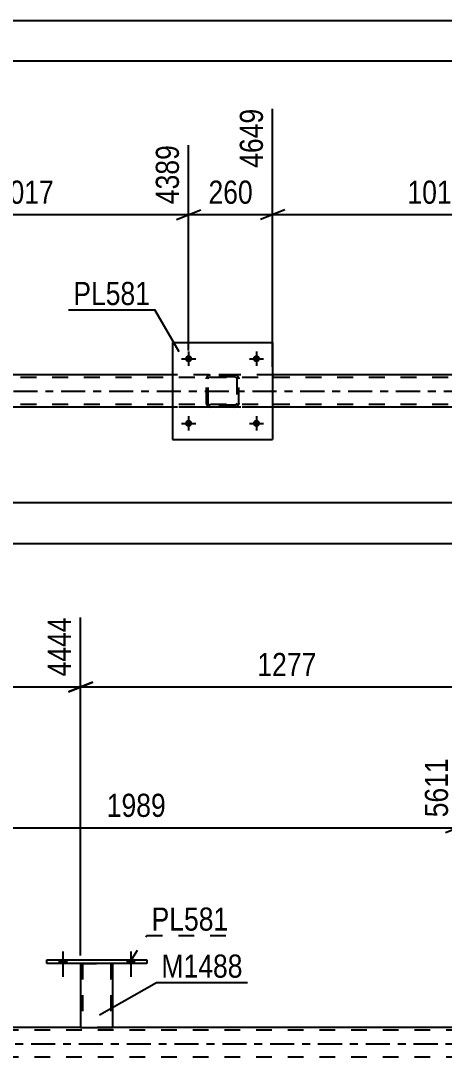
# Model space of a CAD drawing. Header units: millimetres. Extents: x 0 to 841, y 0 to 594.
# Drawn here: x 248.6 to 301.1, y 465.7 to 594 of the extents above; entities that cross this region are included whole.
import ezdxf

# ---------------------------------------------------------------- set-up
doc = ezdxf.new("R2010")
doc.units = ezdxf.units.MM
doc.linetypes.add('DXK_LINE_DOT2', pattern=[3.9198, 1.9599, -1.9599])
doc.linetypes.add('DXK_LINE_DOT3', pattern=[5.9187, 2.979, -0.9799, 0.9799, -0.9799])
doc.styles.add('Arial Narrow', font='ARIALN.TTF', dxfattribs={"height": 0.2})

# ---------------------------------------------------------------- blocks, each defined once
blk = doc.blocks.new('Unknown-814521622-1135')
at = {"color": 5, "linetype": 'Continuous'}
for p, q in [((841, 594), (0, 594)), ((836, 589), (5, 589))]:
    blk.add_line(p, q, dxfattribs=at)
blk = doc.blocks.new('Part-814521622-5015 - 4986')
at = {"color": 7, "linetype": 'DXK_LINE_DOT2'}
for p, q in [((756.22, 549.85), (93.84, 549.85)), ((279.81, 550.17), (267.41, 550.17)), ((756.22, 546.49), (93.84, 546.49)), ((756.22, 546.17), (114.17, 546.17)), ((279.81, 546.17), (267.41, 546.17))]:
    blk.add_line(p, q, dxfattribs=at)
at = {"color": 2, "linetype": 'Continuous'}
for p, q in [((267.41, 550.17), (228.73, 550.17)), ((318.49, 550.17), (279.81, 550.17)), ((267.41, 546.17), (228.73, 546.17)), ((318.49, 546.17), (279.81, 546.17))]:
    blk.add_line(p, q, dxfattribs=at)
at = {"color": 7, "linetype": 'DXK_LINE_DOT3'}
blk.add_line((93.84, 548.17), (756.22, 548.17), dxfattribs=at)
blk = doc.blocks.new('Part-814521622-5137 - 4986')
at = {"color": 2, "linetype": 'Continuous'}
for p, q in [((267.41, 554.17), (267.41, 542.17)), ((267.41, 554.17), (279.81, 554.17)), ((279.81, 554.17), (279.81, 542.17)), ((267.41, 542.17), (279.81, 542.17))]:
    blk.add_line(p, q, dxfattribs=at)
blk = doc.blocks.new('Bolt-814521622-5168 - 4986')
at = {"linetype": 'Continuous'}
for points in [[(269.85, 552.17, -1), (268.97, 552.17, -1)], [(278.25, 552.17, -1), (277.37, 552.17, -1)]]:
    blk.add_hatch(color=1, dxfattribs=at).paths.add_polyline_path(points)
at = {"color": 1, "linetype": 'Continuous'}
for p, q in [((269.41, 553.05), (269.41, 551.29)), ((277.81, 553.05), (277.81, 551.29)), ((268.53, 552.17), (270.29, 552.17)), ((276.93, 552.17), (278.69, 552.17))]:
    blk.add_line(p, q, dxfattribs=at)
blk = doc.blocks.new('Part-814521622-5138 - 4986')
at = {"color": 7, "linetype": 'DXK_LINE_DOT2'}
for p, q in [((271.61, 549.69), (271.65, 549.87)), ((271.65, 549.87), (271.61, 549.69)), ((271.61, 546.65), (271.61, 549.69)), ((271.85, 549.69), (271.87, 549.78)), ((271.85, 546.65), (271.85, 549.69)), ((271.87, 549.78), (271.92, 549.86)), ((271.91, 550.13), (272.09, 550.17)), ((272.09, 550.17), (271.91, 550.13)), ((271.92, 549.86), (272, 549.91)), ((272, 549.91), (272.09, 549.93)), ((275.13, 550.17), (272.09, 550.17)), ((275.13, 549.93), (272.09, 549.93)), ((275.13, 550.17), (275.32, 550.13)), ((275.32, 550.13), (275.13, 550.17)), ((275.13, 549.93), (275.22, 549.91)), ((275.22, 549.91), (275.3, 549.86)), ((275.3, 549.86), (275.35, 549.78)), ((275.35, 549.78), (275.37, 549.69)), ((275.37, 549.69), (275.37, 546.65)), ((275.58, 549.87), (275.61, 549.69)), ((275.61, 549.69), (275.58, 549.87)), ((275.61, 546.65), (275.61, 549.69)), ((271.65, 546.46), (271.61, 546.65)), ((271.61, 546.65), (271.65, 546.46)), ((271.87, 546.55), (271.85, 546.65)), ((271.92, 546.48), (271.87, 546.55)), ((272, 546.42), (271.92, 546.48)), ((275.3, 546.48), (275.22, 546.42)), ((275.35, 546.55), (275.3, 546.48)), ((275.37, 546.65), (275.35, 546.55)), ((275.61, 546.65), (275.58, 546.46)), ((275.58, 546.46), (275.61, 546.65)), ((272.09, 546.17), (271.91, 546.2)), ((271.91, 546.2), (272.09, 546.17)), ((272.09, 546.41), (272, 546.42)), ((275.13, 546.41), (272.09, 546.41)), ((275.13, 546.17), (272.09, 546.17)), ((275.22, 546.42), (275.13, 546.41)), ((275.32, 546.2), (275.13, 546.17)), ((275.13, 546.17), (275.32, 546.2))]:
    blk.add_line(p, q, dxfattribs=at)
at = {"color": 7, "linetype": 'DXK_LINE_DOT3'}
blk.add_line((273.61, 548.17), (273.61, 548.17), dxfattribs=at)
at = {"color": 7, "linetype": 'DXK_LINE_DOT2'}
for centre, start, end in [((272.09, 549.69), 112.5, 157.5), ((272.09, 549.69), 112.5, 157.5), ((275.13, 549.69), 22.5, 67.5), ((275.13, 549.69), 22.5, 67.5), ((272.09, 546.65), 202.5, 247.5), ((272.09, 546.65), 202.5, 247.5), ((275.13, 546.65), 292.5, 337.5), ((275.13, 546.65), 292.5, 337.5)]:
    blk.add_arc(centre, 0.48, start, end, dxfattribs=at)
blk = doc.blocks.new('Bolt-814521622-5169 - 4986')
at = {"linetype": 'Continuous'}
for points in [[(269.85, 544.17, -1), (268.97, 544.17, -1)], [(278.25, 544.17, -1), (277.37, 544.17, -1)]]:
    blk.add_hatch(color=1, dxfattribs=at).paths.add_polyline_path(points)
at = {"color": 1, "linetype": 'Continuous'}
for p, q in [((268.53, 544.17), (270.29, 544.17)), ((269.41, 545.05), (269.41, 543.29)), ((276.93, 544.17), (278.69, 544.17)), ((277.81, 545.05), (277.81, 543.29))]:
    blk.add_line(p, q, dxfattribs=at)
blk = doc.blocks.new('Bolt-814521622-3278 - 3269')
at = {"linetype": 'Continuous'}
for points in [[(253.4, 477.31), (254.28, 477.31), (254.28, 477.79), (253.4, 477.79)], [(261.8, 477.31), (262.68, 477.31), (262.68, 477.79), (261.8, 477.79)]]:
    blk.add_hatch(color=1, dxfattribs=at).paths.add_polyline_path(points)
at = {"color": 1, "linetype": 'Continuous'}
for p, q in [((253.84, 478.79), (253.84, 475.67)), ((262.24, 478.79), (262.24, 475.67)), ((253.4, 477.79), (253.4, 477.31)), ((254.28, 477.79), (254.28, 477.31)), ((261.8, 477.79), (261.8, 477.31)), ((262.68, 477.79), (262.68, 477.31))]:
    blk.add_line(p, q, dxfattribs=at)
blk = doc.blocks.new('Bolt-814521622-3279 - 3269')
at = {"linetype": 'Continuous'}
for points in [[(253.4, 477.31), (254.28, 477.31), (254.28, 477.79), (253.4, 477.79)], [(261.8, 477.31), (262.68, 477.31), (262.68, 477.79), (261.8, 477.79)]]:
    blk.add_hatch(color=1, dxfattribs=at).paths.add_polyline_path(points)
at = {"color": 1, "linetype": 'Continuous'}
for p, q in [((253.84, 478.79), (253.84, 475.67)), ((262.24, 478.79), (262.24, 475.67)), ((253.4, 477.79), (253.4, 477.31)), ((254.28, 477.79), (254.28, 477.31)), ((261.8, 477.79), (261.8, 477.31)), ((262.68, 477.79), (262.68, 477.31))]:
    blk.add_line(p, q, dxfattribs=at)
blk = doc.blocks.new('Part-814521622-3369 - 3269')
at = {"color": 2, "linetype": 'Continuous'}
for p, q in [((251.84, 477.79), (264.24, 477.79)), ((251.84, 477.31), (251.84, 477.79)), ((264.24, 477.31), (251.84, 477.31)), ((264.24, 477.79), (264.24, 477.31))]:
    blk.add_line(p, q, dxfattribs=at)
blk = doc.blocks.new('Part-814521622-3374 - 3269')
at = {"color": 2, "linetype": 'Continuous'}
for p, q in [((256.04, 477.31), (256.04, 469.4)), ((260.04, 469.4), (260.04, 477.31)), ((256.04, 469.4), (260.04, 469.4))]:
    blk.add_line(p, q, dxfattribs=at)
at = {"color": 7, "linetype": 'DXK_LINE_DOT2'}
for p, q in [((256.04, 477.31), (260.04, 477.31)), ((256.04, 477.31), (256.04, 477.31)), ((256.04, 477.31), (256.04, 477.31)), ((256.28, 477.31), (256.28, 469.4)), ((259.8, 477.31), (259.8, 469.4)), ((260.04, 477.31), (260.04, 477.31)), ((260.04, 477.31), (260.04, 477.31)), ((259.74, 469.4), (259.78, 469.4)), ((259.74, 469.4), (259.78, 469.4)), ((259.78, 469.4), (259.8, 469.4)), ((259.78, 469.4), (259.8, 469.4))]:
    blk.add_line(p, q, dxfattribs=at)
blk = doc.blocks.new('Part-814521622-3675 - 3269')
at = {"color": 7, "linetype": 'DXK_LINE_DOT2'}
for p, q in [((742.25, 469.08), (78.27, 469.08)), ((260.04, 469.4), (256.04, 469.4)), ((742.25, 465.72), (78.27, 465.72))]:
    blk.add_line(p, q, dxfattribs=at)
at = {"color": 2, "linetype": 'Continuous'}
for p, q in [((256.04, 469.4), (208.96, 469.4)), ((307.12, 469.4), (260.04, 469.4))]:
    blk.add_line(p, q, dxfattribs=at)
at = {"color": 7, "linetype": 'DXK_LINE_DOT3'}
blk.add_line((78.27, 467.4), (742.25, 467.4), dxfattribs=at)
blk = doc.blocks.new('StraightDimension-814521622-5855 - 4986')
at = {"color": 7, "linetype": 'Continuous'}
blk.add_line((93.2, 529.32), (793.98, 529.32), dxfattribs=at)
blk = doc.blocks.new('StraightDimension-814521622-5287 - 4986')
at = {"color": 7, "linetype": 'Continuous'}
blk.add_line((93.84, 534.39), (793.34, 534.39), dxfattribs=at)
blk = doc.blocks.new('StraightDimension-814521622-5407 - 4986')
at = {"color": 7, "linetype": 'Continuous'}
for p, q in [((228.73, 551.17), (228.73, 583.11)), ((269.41, 553.17), (269.41, 578.61)), ((230.23, 570.6), (227.23, 569.4)), ((228.73, 570), (269.41, 570)), ((267.91, 569.4), (270.91, 570.6))]:
    blk.add_line(p, q, dxfattribs=at)
at = {"color": 0}
blk.add_wipeout([(253.33, 570.75), (253.33, 574.95), (244.82, 574.95), (244.82, 570.75)], dxfattribs=at)
at = {"color": 3, "style": 'Arial Narrow'}
blk.add_text('1017', height=2.863, dxfattribs=at).set_placement((245.42, 571.35))
at = {"color": 0, "linetype": 'Continuous'}
blk.add_wipeout([(268.81, 579.21), (264.61, 579.21), (264.61, 570.7), (268.81, 570.7)], dxfattribs=at)
at = {"color": 3, "linetype": 'Continuous', "style": 'Arial Narrow'}
blk.add_text('4389', height=2.863, rotation=90.0002, dxfattribs=at).set_placement((268.21, 571.3))
blk = doc.blocks.new('StraightDimension-814521622-5427 - 4986')
at = {"color": 7, "linetype": 'Continuous'}
for p, q in [((279.81, 551.17), (279.81, 583.11)), ((269.41, 553.17), (269.41, 578.61)), ((267.91, 569.4), (270.91, 570.6)), ((269.41, 570), (279.81, 570)), ((281.31, 570.6), (278.31, 569.4))]:
    blk.add_line(p, q, dxfattribs=at)
at = {"color": 0}
blk.add_wipeout([(277.95, 570.75), (277.95, 574.95), (271.27, 574.95), (271.27, 570.75)], dxfattribs=at)
at = {"color": 3, "style": 'Arial Narrow'}
blk.add_text('260', height=2.863, dxfattribs=at).set_placement((271.87, 571.35))
at = {"color": 0, "linetype": 'Continuous'}
blk.add_wipeout([(279.21, 583.71), (275.01, 583.71), (275.01, 575.2), (279.21, 575.2)], dxfattribs=at)
at = {"color": 3, "linetype": 'Continuous', "style": 'Arial Narrow'}
blk.add_text('4649', height=2.863, rotation=90.0002, dxfattribs=at).set_placement((278.61, 575.8))
blk = doc.blocks.new('StraightDimension-814521622-5447 - 4986')
at = {"color": 7, "linetype": 'Continuous'}
for p, q in [((279.81, 551.17), (279.81, 583.11)), ((320.49, 553.17), (320.49, 578.61)), ((281.31, 570.6), (278.31, 569.4)), ((279.81, 570), (320.49, 570)), ((318.99, 569.4), (321.99, 570.6))]:
    blk.add_line(p, q, dxfattribs=at)
at = {"color": 0}
blk.add_wipeout([(304.41, 570.75), (304.41, 574.95), (295.9, 574.95), (295.9, 570.75)], dxfattribs=at)
at = {"color": 3, "style": 'Arial Narrow'}
blk.add_text('1017', height=2.863, dxfattribs=at).set_placement((296.5, 571.35))
at = {"color": 0, "linetype": 'Continuous'}
blk.add_wipeout([(319.89, 579.21), (315.69, 579.21), (315.69, 570.7), (319.89, 570.7)], dxfattribs=at)
at = {"color": 3, "linetype": 'Continuous', "style": 'Arial Narrow'}
blk.add_text('5666', height=2.863, rotation=90.0002, dxfattribs=at).set_placement((319.29, 571.3))
blk = doc.blocks.new('StraightDimension-814521622-4025 - 3269')
at = {"color": 7, "linetype": 'Continuous'}
for p, q in [((204.96, 478.31), (204.96, 520.16)), ((256.04, 478.31), (256.04, 520.16)), ((206.46, 512.15), (203.46, 510.95)), ((254.54, 510.95), (257.54, 512.15)), ((204.96, 511.55), (256.04, 511.55))]:
    blk.add_line(p, q, dxfattribs=at)
at = {"color": 0}
blk.add_wipeout([(234.76, 512.3), (234.76, 516.5), (226.24, 516.5), (226.24, 512.3)], dxfattribs=at)
at = {"color": 3, "style": 'Arial Narrow'}
blk.add_text('1277', height=2.863, dxfattribs=at).set_placement((226.84, 512.9))
at = {"color": 0, "linetype": 'Continuous'}
blk.add_wipeout([(255.44, 520.76), (251.24, 520.76), (251.24, 512.25), (255.44, 512.25)], dxfattribs=at)
at = {"color": 3, "linetype": 'Continuous', "style": 'Arial Narrow'}
blk.add_text('4444', height=2.863, rotation=90.0002, dxfattribs=at).set_placement((254.84, 512.85))
blk = doc.blocks.new('StraightDimension-814521622-4035 - 3269')
at = {"color": 7, "linetype": 'Continuous'}
for p, q in [((256.04, 478.31), (256.04, 520.16)), ((307.12, 478.31), (307.12, 520.16)), ((257.54, 512.15), (254.54, 510.95)), ((305.62, 510.95), (308.62, 512.15)), ((256.04, 511.55), (307.12, 511.55))]:
    blk.add_line(p, q, dxfattribs=at)
at = {"color": 0}
blk.add_wipeout([(285.84, 512.3), (285.84, 516.5), (277.32, 516.5), (277.32, 512.3)], dxfattribs=at)
at = {"color": 3, "style": 'Arial Narrow'}
blk.add_text('1277', height=2.863, dxfattribs=at).set_placement((277.92, 512.9))
at = {"color": 0, "linetype": 'Continuous'}
blk.add_wipeout([(306.52, 520.76), (302.32, 520.76), (302.32, 512.25), (306.52, 512.25)], dxfattribs=at)
at = {"color": 3, "linetype": 'Continuous', "style": 'Arial Narrow'}
blk.add_text('5721', height=2.863, rotation=90.0002, dxfattribs=at).set_placement((305.92, 512.85))
blk = doc.blocks.new('StraightDimension-814521622-4811 - 3269')
at = {"color": 7, "linetype": 'Continuous'}
for p, q in [((223.16, 466.4), (223.16, 507.23)), ((302.72, 466.4), (302.72, 502.73)), ((224.66, 494.72), (221.66, 493.52)), ((223.16, 494.12), (302.72, 494.12)), ((301.22, 493.52), (304.22, 494.72))]:
    blk.add_line(p, q, dxfattribs=at)
at = {"color": 0}
blk.add_wipeout([(267.19, 494.87), (267.19, 499.07), (258.68, 499.07), (258.68, 494.87)], dxfattribs=at)
at = {"color": 3, "style": 'Arial Narrow'}
blk.add_text('1989', height=2.863, dxfattribs=at).set_placement((259.28, 495.47))
at = {"color": 0, "linetype": 'Continuous'}
blk.add_wipeout([(302.12, 503.33), (297.92, 503.33), (297.92, 494.82), (302.12, 494.82)], dxfattribs=at)
at = {"color": 3, "linetype": 'Continuous', "style": 'Arial Narrow'}
blk.add_text('5611', height=2.863, rotation=90.0002, dxfattribs=at).set_placement((301.52, 495.42))
blk = doc.blocks.new('Mark-814521622-5133 - 4986')
at = {"color": 0}
blk.add_wipeout([(264.64, 558.81), (264.64, 561.81), (255.14, 561.81), (255.14, 558.81)], dxfattribs=at)
blk.add_wipeout([(264.64, 558.81), (264.64, 561.81), (255.14, 561.81), (255.14, 558.81)], dxfattribs=at)
at = {"color": 30, "linetype": 'Continuous'}
for p in [(254.54, 558.21), (268.24, 553.02)]:
    blk.add_line(p, (265.24, 558.21), dxfattribs=at)
at = {"color": 3, "style": 'Arial Narrow'}
blk.add_text('PL581', height=2.863, dxfattribs=at).set_placement((255.14, 558.81))
blk = doc.blocks.new('Mark-814521622-3365 - 3269')
at = {"color": 0}
blk.add_wipeout([(274.34, 481.39), (274.34, 484.39), (264.83, 484.39), (264.83, 481.39)], dxfattribs=at)
blk.add_wipeout([(274.34, 481.39), (274.34, 484.39), (264.83, 484.39), (264.83, 481.39)], dxfattribs=at)
at = {"color": 30, "linetype": 'DXK_LINE_DOT2'}
for p, q in [((262.04, 477.31), (264.23, 480.79)), ((264.23, 480.79), (274.94, 480.79))]:
    blk.add_line(p, q, dxfattribs=at)
at = {"color": 3, "style": 'Arial Narrow'}
blk.add_text('PL581', height=2.863, dxfattribs=at).set_placement((264.83, 481.39))
blk = doc.blocks.new('Mark-814521622-3370 - 3269')
at = {"color": 0}
blk.add_wipeout([(276.1, 475.57), (276.1, 478.57), (266.05, 478.57), (266.05, 475.57)], dxfattribs=at)
blk.add_wipeout([(276.1, 475.57), (276.1, 478.57), (266.05, 478.57), (266.05, 475.57)], dxfattribs=at)
at = {"color": 30, "linetype": 'Continuous'}
for p, q in [((258.39, 470.98), (265.45, 474.97)), ((265.45, 474.97), (276.7, 474.97))]:
    blk.add_line(p, q, dxfattribs=at)
at = {"color": 3, "style": 'Arial Narrow'}
blk.add_text('M1488', height=2.863, dxfattribs=at).set_placement((266.05, 475.57))

msp = doc.modelspace()

# ---------------------------------------------------------------- block references
for name in ['Unknown-814521622-1135', 'Part-814521622-5137 - 4986', 'Bolt-814521622-5168 - 4986', 'Part-814521622-5015 - 4986', 'Part-814521622-5138 - 4986', 'Bolt-814521622-5169 - 4986', 'Bolt-814521622-3278 - 3269', 'Bolt-814521622-3279 - 3269', 'Part-814521622-3369 - 3269', 'Part-814521622-3374 - 3269', 'Part-814521622-3675 - 3269']:
    msp.add_blockref(name, (0, 0))

# ---------------------------------------------------------------- next in the draw order: block references
for name in ['StraightDimension-814521622-5407 - 4986', 'StraightDimension-814521622-5855 - 4986', 'StraightDimension-814521622-4025 - 3269']:
    msp.add_blockref(name, (0, 0))

# ---------------------------------------------------------------- next in the draw order: block references
for name in ['StraightDimension-814521622-5427 - 4986', 'StraightDimension-814521622-5287 - 4986', 'StraightDimension-814521622-4035 - 3269']:
    msp.add_blockref(name, (0, 0))

# ---------------------------------------------------------------- next in the draw order: block references
for name in ['StraightDimension-814521622-5447 - 4986', 'Mark-814521622-5133 - 4986', 'StraightDimension-814521622-4811 - 3269']:
    msp.add_blockref(name, (0, 0))

# ---------------------------------------------------------------- next in the draw order: block references
msp.add_blockref('Mark-814521622-3365 - 3269', (0, 0))

# ---------------------------------------------------------------- next in the draw order: block references
msp.add_blockref('Mark-814521622-3370 - 3269', (0, 0))

doc.saveas('drawing.dxf')
